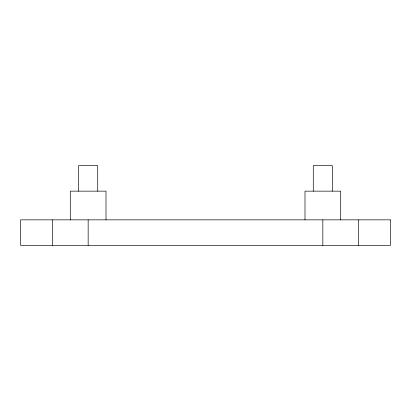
<?xml version="1.0" encoding="UTF-8"?>
<svg xmlns="http://www.w3.org/2000/svg" width="411" height="411" viewBox="0 0 411 411"><rect width="100%" height="100%" fill="white"/><g stroke="black" fill="none" stroke-linecap="round" stroke-linejoin="round"><path stroke-width="0.62" d="M358.562 219.849L358.562 245.362M340.704 219.849L340.704 191.151L304.993 191.151L304.993 219.849M332.412 191.151L332.412 165.638L313.28 165.638L313.28 191.151M322.846 219.849L322.846 245.362M106.007 219.849L106.007 191.151L70.296 191.151L70.296 219.849M97.72 191.151L97.72 165.638L78.588 165.638L78.588 191.151M88.154 219.849L88.154 245.362M52.438 219.849L52.438 245.362M390.45 219.849L20.55 219.849L20.55 245.362L390.45 245.362L390.45 219.849"/></g></svg>
